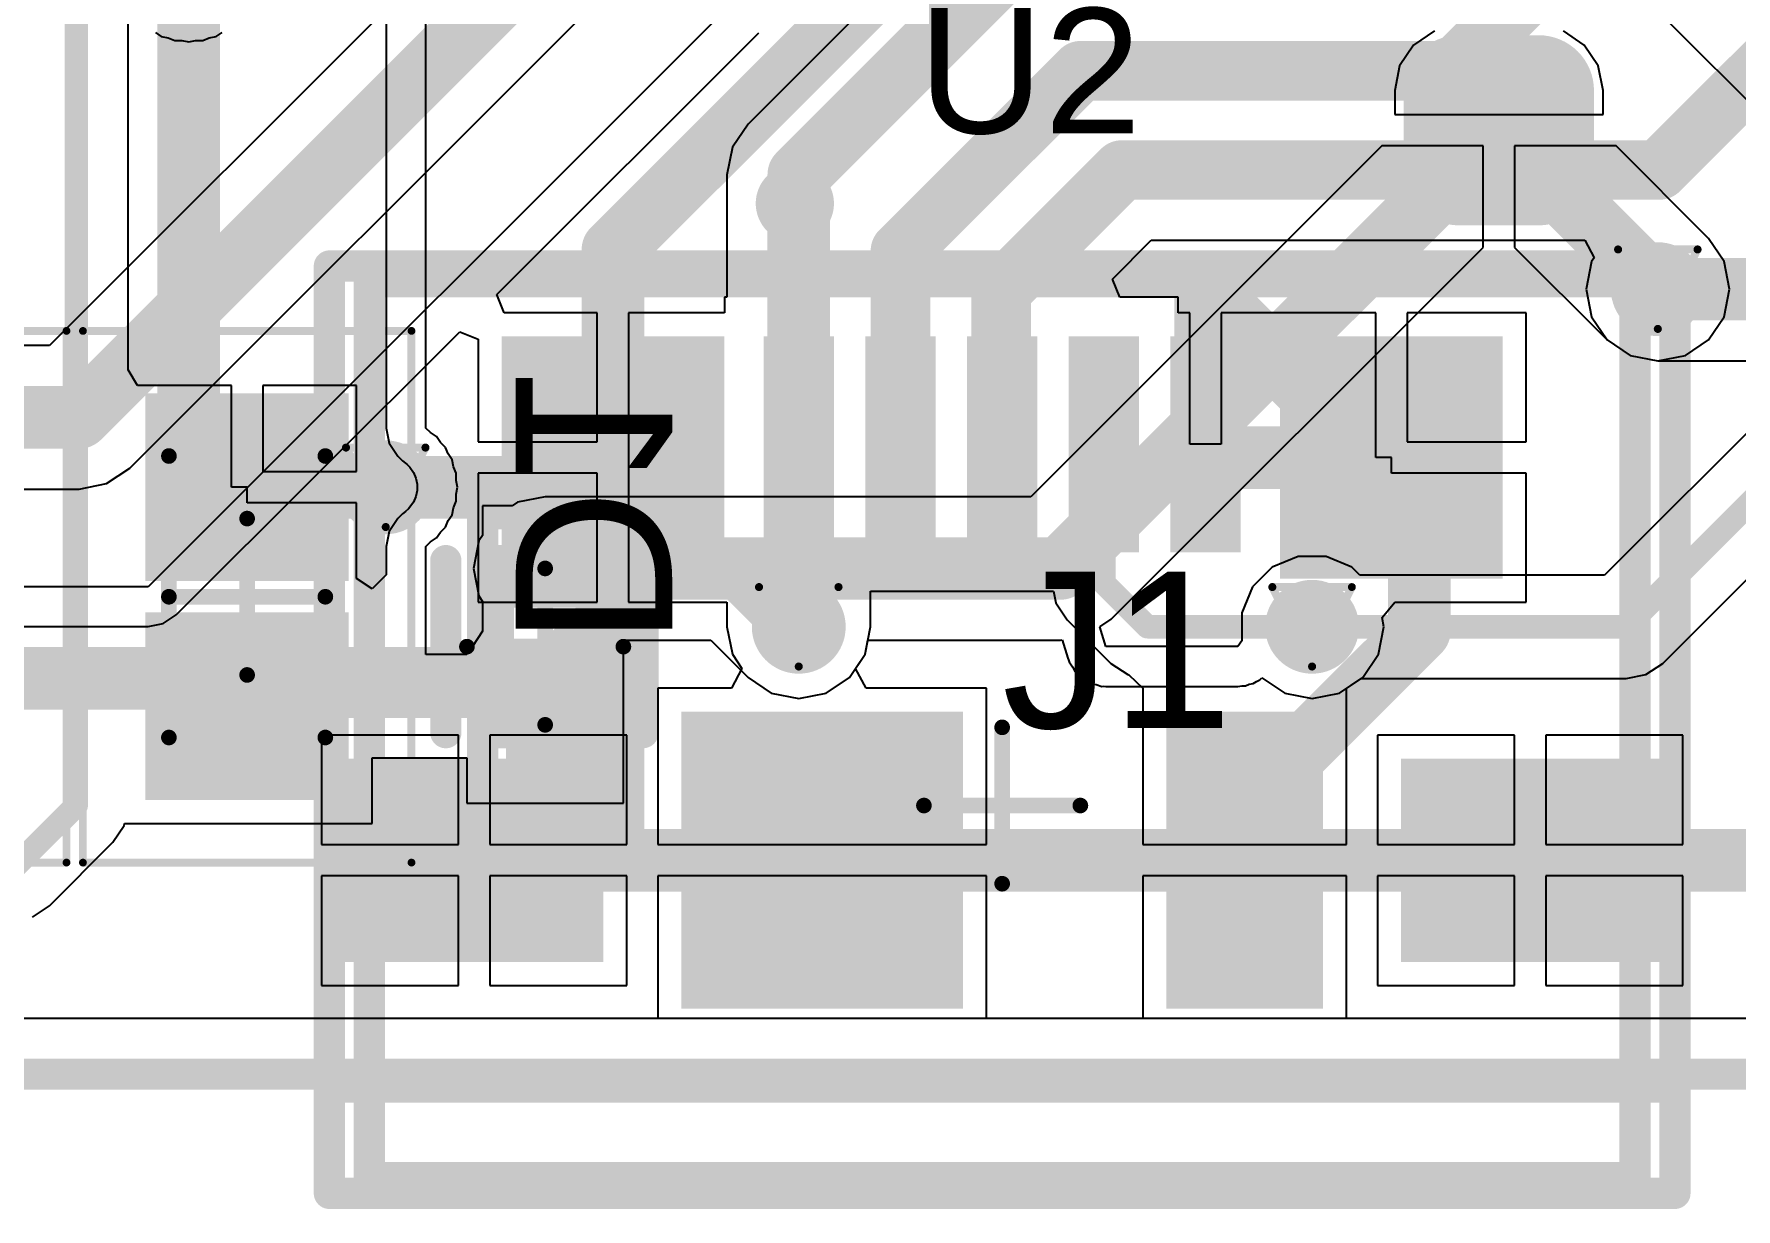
# Model space of a CAD drawing. Header units: millimetres. Extents: x 9.6 to 105, y 7.6 to 66.9.
# Drawn here: x 84.62 to 95.5, y 7.58 to 15.09 of the extents above; entities that cross this region are included whole.
import ezdxf

# ---------------------------------------------------------------- set-up
doc = ezdxf.new("R2010")
doc.units = ezdxf.units.MM
for name, color, linetype in [('BottomLayer', 5, 'Continuous'), ('BottomOverlay', 54, 'Continuous'), ('BottomPaste', 16, 'Continuous'), ('BottomSolder', 6, 'Continuous'), ('DrillDrawing', 1, 'Continuous'), ('KeepOutLayer', 6, 'Continuous'), ('Mechanical13', 56, 'Continuous'), ('Mechanical15', 56, 'Continuous'), ('Mechanical16', 56, 'Continuous'), ('Mechanical2', 216, 'Continuous'), ('Mechanical20', 56, 'Continuous'), ('Mechanical21', 56, 'Continuous'), ('Mechanical23', 56, 'Continuous'), ('Mechanical24', 56, 'Continuous'), ('Mechanical3', 76, 'Continuous'), ('Mechanical5', 56, 'Continuous'), ('TopLayer', 1, 'Continuous'), ('TopOverlay', 2, 'Continuous'), ('TopPaste', 8, 'Continuous'), ('TopSolder', 216, 'Continuous'), ('ViaHoleLayer', 16, 'Continuous')]:
    doc.layers.add(name, color=color, linetype=linetype)
doc.styles.add('Arial', font='arial.ttf', dxfattribs={"height": 0.2})

msp = doc.modelspace()

# ---------------------------------------------------------------- hatches: boundary and pattern name
at = {"layer": 'BottomLayer'}
h = msp.add_hatch(color=5, dxfattribs=at)
edge = h.paths.add_edge_path()
edge.add_arc((93.726, 14.224), 0.254, 180, 270)
edge.add_line((93.726, 13.97), (94.234, 13.97))
edge.add_arc((94.234, 14.224), 0.254, 270, 360)
edge.add_line((94.488, 14.224), (94.488, 14.732))
edge.add_arc((94.234, 14.732), 0.254, 0, 90)
edge.add_line((94.234, 14.986), (93.726, 14.986))
edge.add_arc((93.726, 14.732), 0.254, 90, 180)
edge.add_line((93.472, 14.732), (93.472, 14.224))
h = msp.add_hatch(color=5, dxfattribs=at)
edge = h.paths.add_edge_path()
edge.add_arc((94.996, 13.462), 0.2, 0, 360)
for points in [[(85.429, 12.695), (86.529, 12.695), (86.529, 11.695), (85.429, 11.695)], [(87.634, 11.426), (87.634, 11.926), (88.134, 11.926), (88.134, 11.426)], [(85.429, 11.295), (86.529, 11.295), (86.529, 10.295), (85.429, 10.295)], [(87.634, 10.426), (87.634, 10.926), (88.134, 10.926), (88.134, 10.426)]]:
    msp.add_hatch(color=5, dxfattribs=at).paths.add_polyline_path(points)
h = msp.add_hatch(color=5, dxfattribs=at)
edge = h.paths.add_edge_path()
edge.add_arc((86.865, 12.195), 0.2, 0, 360)
h = msp.add_hatch(color=5, dxfattribs=at)
edge = h.paths.add_edge_path()
edge.add_arc((89.505, 11.303), 0.2, 0, 360)
h = msp.add_hatch(color=5, dxfattribs=at)
edge = h.paths.add_edge_path()
edge.add_arc((92.786, 11.303), 0.2, 0, 360)
at = {"layer": 'BottomPaste'}
h = msp.add_hatch(color=16, dxfattribs=at)
edge = h.paths.add_edge_path()
edge.add_arc((93.726, 14.224), 0.204, 180, 270)
edge.add_line((93.726, 14.02), (94.234, 14.02))
edge.add_arc((94.234, 14.224), 0.204, 270, 360)
edge.add_line((94.438, 14.224), (94.438, 14.732))
edge.add_arc((94.234, 14.732), 0.204, 0, 90)
edge.add_line((94.234, 14.936), (93.726, 14.936))
edge.add_arc((93.726, 14.732), 0.204, 90, 180)
edge.add_line((93.522, 14.732), (93.522, 14.224))
for points in [[(85.479, 12.645), (86.479, 12.645), (86.479, 11.745), (85.479, 11.745)], [(87.634, 11.426), (87.634, 11.926), (88.134, 11.926), (88.134, 11.426)], [(85.479, 11.245), (86.479, 11.245), (86.479, 10.345), (85.479, 10.345)], [(87.634, 10.426), (87.634, 10.926), (88.134, 10.926), (88.134, 10.426)]]:
    msp.add_hatch(color=16, dxfattribs=at).paths.add_polyline_path(points)
at = {"layer": 'BottomSolder'}
h = msp.add_hatch(color=6, dxfattribs=at)
edge = h.paths.add_edge_path()
edge.add_arc((93.726, 14.224), 0.354, 180, 270)
edge.add_line((93.726, 13.87), (94.234, 13.87))
edge.add_arc((94.234, 14.224), 0.354, 270, 360)
edge.add_line((94.588, 14.224), (94.588, 14.732))
edge.add_arc((94.234, 14.732), 0.354, 0, 90)
edge.add_line((94.234, 15.086), (93.726, 15.086))
edge.add_arc((93.726, 14.732), 0.354, 90, 180)
edge.add_line((93.372, 14.732), (93.372, 14.224))
h = msp.add_hatch(color=6, dxfattribs=at)
edge = h.paths.add_edge_path()
edge.add_arc((94.996, 13.462), 0.3, 0, 360)
for points in [[(85.329, 12.795), (86.629, 12.795), (86.629, 11.595), (85.329, 11.595)], [(87.634, 11.426), (87.634, 11.926), (88.134, 11.926), (88.134, 11.426)], [(85.329, 11.395), (86.629, 11.395), (86.629, 10.195), (85.329, 10.195)], [(87.634, 10.426), (87.634, 10.926), (88.134, 10.926), (88.134, 10.426)]]:
    msp.add_hatch(color=6, dxfattribs=at).paths.add_polyline_path(points)
h = msp.add_hatch(color=6, dxfattribs=at)
edge = h.paths.add_edge_path()
edge.add_arc((86.865, 12.195), 0.3, 0, 360)
h = msp.add_hatch(color=6, dxfattribs=at)
edge = h.paths.add_edge_path()
edge.add_arc((89.505, 11.303), 0.3, 0, 360)
h = msp.add_hatch(color=6, dxfattribs=at)
edge = h.paths.add_edge_path()
edge.add_arc((92.786, 11.303), 0.3, 0, 360)
at = {"layer": 'TopLayer'}
h = msp.add_hatch(color=1, dxfattribs=at)
edge = h.paths.add_edge_path()
edge.add_arc((94.996, 13.462), 0.2, 0, 360)
for points in [[(87.605, 13.16), (89.03, 13.16), (89.03, 11.61), (87.605, 11.61)], [(89.28, 13.16), (89.73, 13.16), (89.73, 11.78), (89.28, 11.78)], [(89.93, 13.16), (90.38, 13.16), (90.38, 11.78), (89.93, 11.78)], [(90.58, 13.16), (91.03, 13.16), (91.03, 11.78), (90.58, 11.78)], [(91.23, 13.16), (91.68, 13.16), (91.68, 11.78), (91.23, 11.78)], [(91.88, 13.16), (92.33, 13.16), (92.33, 11.78), (91.88, 11.78)], [(92.58, 13.16), (94.005, 13.16), (94.005, 11.61), (92.58, 11.61)], [(88.755, 10.76), (90.555, 10.76), (90.555, 8.86), (88.755, 8.86)], [(91.855, 10.76), (92.855, 10.76), (92.855, 8.86), (91.855, 8.86)], [(86.605, 10.46), (88.255, 10.46), (88.255, 9.16), (86.605, 9.16)], [(93.355, 10.46), (95.005, 10.46), (95.005, 9.16), (93.355, 9.16)]]:
    msp.add_hatch(color=1, dxfattribs=at).paths.add_polyline_path(points)
h = msp.add_hatch(color=1, dxfattribs=at)
edge = h.paths.add_edge_path()
edge.add_arc((86.865, 12.195), 0.2, 0, 360)
h = msp.add_hatch(color=1, dxfattribs=at)
edge = h.paths.add_edge_path()
edge.add_arc((89.505, 11.303), 0.2, 0, 360)
h = msp.add_hatch(color=1, dxfattribs=at)
edge = h.paths.add_edge_path()
edge.add_arc((92.786, 11.303), 0.2, 0, 360)
at = {"layer": 'TopPaste'}
for points in [[(87.605, 13.16), (89.03, 13.16), (89.03, 11.61), (87.605, 11.61)], [(89.28, 13.16), (89.73, 13.16), (89.73, 11.78), (89.28, 11.78)], [(89.93, 13.16), (90.38, 13.16), (90.38, 11.78), (89.93, 11.78)], [(90.58, 13.16), (91.03, 13.16), (91.03, 11.78), (90.58, 11.78)], [(91.23, 13.16), (91.68, 13.16), (91.68, 11.78), (91.23, 11.78)], [(91.88, 13.16), (92.33, 13.16), (92.33, 11.78), (91.88, 11.78)], [(92.58, 13.16), (94.005, 13.16), (94.005, 11.61), (92.58, 11.61)], [(88.755, 10.76), (90.555, 10.76), (90.555, 8.86), (88.755, 8.86)], [(91.855, 10.76), (92.855, 10.76), (92.855, 8.86), (91.855, 8.86)], [(86.605, 10.46), (88.255, 10.46), (88.255, 9.16), (86.605, 9.16)], [(93.355, 10.46), (95.005, 10.46), (95.005, 9.16), (93.355, 9.16)]]:
    msp.add_hatch(color=8, dxfattribs=at).paths.add_polyline_path(points)
at = {"layer": 'TopSolder'}
h = msp.add_hatch(color=216, dxfattribs=at)
edge = h.paths.add_edge_path()
edge.add_arc((94.996, 13.462), 0.3, 0, 360)
for points in [[(87.605, 13.16), (89.03, 13.16), (89.03, 11.61), (87.605, 11.61)], [(89.28, 13.16), (89.73, 13.16), (89.73, 11.78), (89.28, 11.78)], [(89.93, 13.16), (90.38, 13.16), (90.38, 11.78), (89.93, 11.78)], [(90.58, 13.16), (91.03, 13.16), (91.03, 11.78), (90.58, 11.78)], [(91.23, 13.16), (91.68, 13.16), (91.68, 11.78), (91.23, 11.78)], [(91.88, 13.16), (92.33, 13.16), (92.33, 11.78), (91.88, 11.78)], [(92.58, 13.16), (94.005, 13.16), (94.005, 11.61), (92.58, 11.61)], [(88.755, 10.76), (90.555, 10.76), (90.555, 8.86), (88.755, 8.86)], [(91.855, 10.76), (92.855, 10.76), (92.855, 8.86), (91.855, 8.86)], [(86.605, 10.46), (88.255, 10.46), (88.255, 9.16), (86.605, 9.16)], [(93.355, 10.46), (95.005, 10.46), (95.005, 9.16), (93.355, 9.16)]]:
    msp.add_hatch(color=216, dxfattribs=at).paths.add_polyline_path(points)
h = msp.add_hatch(color=216, dxfattribs=at)
edge = h.paths.add_edge_path()
edge.add_arc((86.865, 12.195), 0.3, 0, 360)
h = msp.add_hatch(color=216, dxfattribs=at)
edge = h.paths.add_edge_path()
edge.add_arc((89.505, 11.303), 0.3, 0, 360)
h = msp.add_hatch(color=216, dxfattribs=at)
edge = h.paths.add_edge_path()
edge.add_arc((92.786, 11.303), 0.3, 0, 360)
at = {"layer": 'ViaHoleLayer'}
h = msp.add_hatch(color=16, dxfattribs=at)
edge = h.paths.add_edge_path()
edge.add_arc((94.996, 13.462), 0.1, 0, 360)
h = msp.add_hatch(color=16, dxfattribs=at)
edge = h.paths.add_edge_path()
edge.add_arc((86.865, 12.195), 0.1, 0, 360)
h = msp.add_hatch(color=16, dxfattribs=at)
edge = h.paths.add_edge_path()
edge.add_arc((89.505, 11.303), 0.1, 0, 360)
h = msp.add_hatch(color=16, dxfattribs=at)
edge = h.paths.add_edge_path()
edge.add_arc((92.786, 11.303), 0.1, 0, 360)

# ---------------------------------------------------------------- linework, layer by layer
at = {"layer": 'BottomLayer'}
for p, q in [((85.218, 12.947), (85.218, 15.281)), ((86.867, 15.24), (86.867, 12.574)), ((87.122, 12.574), (87.122, 15.24)), ((94.996, 15.24), (96.629, 13.607)), ((93.435, 15.023), (93.345, 14.89)), ((93.568, 15.113), (93.435, 15.023)), ((94.525, 15.023), (94.392, 15.113)), ((94.615, 14.89), (94.525, 15.023)), ((93.345, 14.89), (93.314, 14.732)), ((94.646, 14.732), (94.615, 14.89)), ((93.314, 14.732), (93.314, 14.578)), ((94.646, 14.578), (94.646, 14.732)), ((93.314, 14.578), (93.98, 14.578)), ((93.98, 14.578), (94.646, 14.578)), ((93.231, 14.378), (90.988, 12.135)), ((93.88, 14.378), (93.231, 14.378)), ((93.88, 13.729), (93.88, 14.378)), ((94.729, 14.378), (94.08, 14.378)), ((94.08, 14.378), (94.08, 13.729)), ((95.32, 13.786), (94.729, 14.378)), ((91.502, 11.352), (93.88, 13.729)), ((94.08, 13.729), (94.672, 13.138)), ((95.42, 13.638), (95.32, 13.786)), ((96.629, 13.607), (94.656, 11.634)), ((95.455, 13.462), (95.42, 13.638)), ((95.027, 11.069), (97.368, 13.41)), ((95.42, 13.286), (95.455, 13.462)), ((95.32, 13.138), (95.42, 13.286)), ((94.672, 13.138), (94.82, 13.038)), ((95.172, 13.038), (95.32, 13.138)), ((85.279, 12.845), (85.218, 12.947)), ((94.82, 13.038), (94.996, 13.003)), ((94.996, 13.003), (95.172, 13.038)), ((85.345, 12.845), (85.279, 12.845)), ((85.879, 12.845), (85.345, 12.845)), ((85.879, 12.195), (85.879, 12.845)), ((86.679, 12.845), (86.079, 12.845)), ((86.079, 12.845), (86.079, 12.295)), ((86.679, 12.295), (86.679, 12.845)), ((86.867, 12.574), (86.887, 12.477)), ((87.152, 12.545), (87.122, 12.574)), ((87.189, 12.519), (87.152, 12.545)), ((87.214, 12.482), (87.189, 12.519)), ((86.887, 12.477), (86.942, 12.394)), ((87.246, 12.45), (87.214, 12.482)), ((87.264, 12.408), (87.246, 12.45)), ((87.289, 12.371), (87.264, 12.408)), ((86.079, 12.295), (86.679, 12.295)), ((86.942, 12.394), (86.972, 12.364)), ((86.972, 12.364), (86.992, 12.35)), ((86.992, 12.35), (87.003, 12.34)), ((87.003, 12.34), (87.003, 12.34)), ((87.003, 12.34), (87.02, 12.323)), ((87.02, 12.323), (87.042, 12.29)), ((87.298, 12.326), (87.289, 12.371)), ((87.315, 12.285), (87.298, 12.326)), ((85.979, 12.195), (85.879, 12.195)), ((85.979, 12.095), (85.979, 12.195)), ((87.042, 12.29), (87.057, 12.253)), ((87.057, 12.253), (87.065, 12.215)), ((87.065, 12.215), (87.065, 12.175)), ((87.315, 12.239), (87.315, 12.285)), ((87.324, 12.195), (87.315, 12.239)), ((87.315, 12.151), (87.324, 12.195)), ((86.679, 12.095), (85.979, 12.095)), ((86.679, 11.672), (86.679, 12.095)), ((87.042, 12.1), (87.02, 12.068)), ((87.057, 12.137), (87.042, 12.1)), ((87.065, 12.175), (87.057, 12.137)), ((87.298, 12.064), (87.315, 12.106)), ((87.315, 12.106), (87.315, 12.151)), ((87.673, 12.076), (87.484, 12.076)), ((87.484, 12.076), (87.484, 11.887)), ((87.708, 12.1), (87.673, 12.076)), ((87.884, 12.135), (87.708, 12.1)), ((90.988, 12.135), (87.884, 12.135)), ((86.942, 11.996), (86.887, 11.913)), ((86.972, 12.026), (86.942, 11.996)), ((86.992, 12.04), (86.972, 12.026)), ((87.01, 12.057), (86.992, 12.04)), ((87.02, 12.068), (87.01, 12.057)), ((87.01, 12.057), (87.01, 12.057)), ((87.246, 11.94), (87.264, 11.982)), ((87.264, 11.982), (87.289, 12.019)), ((87.289, 12.019), (87.298, 12.064)), ((86.887, 11.913), (86.867, 11.816)), ((87.152, 11.846), (87.189, 11.871)), ((87.189, 11.871), (87.214, 11.908)), ((87.214, 11.908), (87.246, 11.94)), ((87.484, 11.887), (87.46, 11.852)), ((86.867, 11.816), (86.867, 11.636)), ((87.122, 11.816), (87.152, 11.846)), ((87.122, 11.126), (87.122, 11.816)), ((87.46, 11.852), (87.425, 11.676)), ((92.697, 11.753), (92.531, 11.684)), ((92.876, 11.753), (92.697, 11.753)), ((93.041, 11.684), (92.876, 11.753)), ((86.679, 11.611), (86.679, 11.672)), ((87.425, 11.676), (87.46, 11.5)), ((92.531, 11.684), (92.405, 11.558)), ((93.091, 11.634), (93.041, 11.684)), ((86.779, 11.545), (86.679, 11.611)), ((86.867, 11.636), (86.779, 11.545)), ((92.405, 11.558), (92.336, 11.393)), ((94.656, 11.634), (93.091, 11.634)), ((87.46, 11.5), (87.484, 11.465)), ((87.484, 11.465), (87.484, 11.276)), ((91.43, 11.303), (91.502, 11.352)), ((92.336, 11.393), (92.336, 11.213)), ((87.484, 11.276), (87.419, 11.176)), ((88.384, 10.176), (88.384, 11.217)), ((88.384, 11.217), (88.942, 11.217)), ((88.942, 11.217), (89.181, 10.979)), ((89.929, 11.127), (89.947, 11.217)), ((89.947, 11.217), (91.178, 11.217)), ((91.178, 11.217), (91.189, 11.219)), ((91.189, 11.219), (91.224, 11.102)), ((91.468, 11.176), (91.43, 11.303)), ((92.336, 11.213), (92.311, 11.176)), ((87.384, 11.126), (87.122, 11.126)), ((87.419, 11.176), (87.384, 11.176)), ((87.384, 11.176), (87.384, 11.126)), ((89.829, 10.979), (89.929, 11.127)), ((91.224, 11.102), (91.23, 11.091)), ((92.311, 11.176), (91.468, 11.176)), ((91.23, 11.091), (91.233, 11.078)), ((91.233, 11.078), (91.254, 11.047)), ((91.254, 11.047), (91.271, 11.014)), ((91.271, 11.014), (91.281, 11.006)), ((91.281, 11.006), (91.288, 10.996)), ((91.288, 10.996), (91.319, 10.975)), ((94.793, 10.972), (94.92, 10.997)), ((94.92, 10.997), (95.027, 11.069)), ((89.181, 10.979), (89.329, 10.879)), ((89.329, 10.879), (89.505, 10.844)), ((89.505, 10.844), (89.681, 10.879)), ((89.681, 10.879), (89.829, 10.979)), ((91.319, 10.975), (91.348, 10.951)), ((91.348, 10.951), (91.36, 10.948)), ((91.36, 10.948), (91.371, 10.941)), ((91.371, 10.941), (91.407, 10.933)), ((91.407, 10.933), (91.443, 10.922)), ((91.443, 10.922), (91.456, 10.924)), ((91.456, 10.924), (91.468, 10.921)), ((91.468, 10.921), (92.311, 10.921)), ((92.311, 10.921), (92.336, 10.926)), ((92.336, 10.926), (92.361, 10.926)), ((92.361, 10.926), (92.384, 10.936)), ((92.384, 10.936), (92.409, 10.941)), ((92.409, 10.941), (92.43, 10.954)), ((92.43, 10.954), (92.453, 10.964)), ((92.453, 10.964), (92.465, 10.976)), ((92.465, 10.976), (92.611, 10.879)), ((92.611, 10.879), (92.786, 10.844)), ((92.786, 10.844), (92.962, 10.879)), ((92.962, 10.879), (93.1, 10.972)), ((93.1, 10.972), (94.793, 10.972)), ((86.779, 10.045), (86.779, 10.464)), ((86.779, 10.464), (87.384, 10.464)), ((87.384, 10.464), (87.384, 10.176)), ((87.384, 10.176), (88.384, 10.176)), ((85.121, 9.926), (85.193, 10.033)), ((85.193, 10.033), (85.195, 10.045)), ((85.195, 10.045), (86.779, 10.045)), ((84.715, 9.519), (85.121, 9.926)), ((84.607, 9.447), (84.715, 9.519)), ((101.261, 8.799), (13.293, 8.799))]:
    msp.add_line(p, q, dxfattribs=at)
for points, const_width in [([(85.606, 12.568), (85.606, 15.502)], 0.4), ([(84.887, 10.16), (84.887, 15.418)], 0.15), ([(91.178, 11.676), (93.98, 14.478)], 0.4), ([(93.98, 14.478), (94.996, 13.462)], 0.4), ([(94.793, 11.303), (97.231, 13.741)], 0.15), ([(85.606, 12.568), (85.629, 12.545)], 0.4), ([(85.629, 12.495), (85.629, 12.545)], 0.4), ([(85.629, 12.495), (85.929, 12.195)], 0.4), ([(85.929, 12.195), (85.979, 12.195)], 0.4), ([(85.979, 12.195), (86.865, 12.195)], 0.4), ([(87.884, 11.676), (89.132, 11.676)], 0.4), ([(89.132, 11.676), (91.178, 11.676)], 0.4), ([(89.132, 11.676), (89.505, 11.303)], 0.4), ([(92.786, 11.303), (94.793, 11.303)], 0.15), ([(85.979, 10.795), (87.765, 10.795)], 0.15), ([(87.765, 10.795), (87.884, 10.676)], 0.15), ([(84.48, 9.754), (84.887, 10.16)], 0.15)]:
    msp.add_lwpolyline(points, dxfattribs=dict(at, const_width=const_width))
for points, const_width in [([(93.88, 14.478, 1), (94.08, 14.478, 1)], 0.2), ([(93.88, 14.478, 1), (94.08, 14.478, 1)], 0.2), ([(94.896, 13.462, 1), (95.096, 13.462, 1)], 0.2), ([(85.506, 12.568, 1), (85.706, 12.568, 1)], 0.2), ([(85.506, 12.568, 1), (85.706, 12.568, 1)], 0.2), ([(85.529, 12.545, 1), (85.729, 12.545, 1)], 0.2), ([(85.529, 12.545, 1), (85.729, 12.545, 1)], 0.2), ([(85.529, 12.495, 1), (85.729, 12.495, 1)], 0.2), ([(85.529, 12.495, 1), (85.729, 12.495, 1)], 0.2), ([(85.829, 12.195, 1), (86.029, 12.195, 1)], 0.2), ([(85.829, 12.195, 1), (86.029, 12.195, 1)], 0.2), ([(85.879, 12.195, 1), (86.079, 12.195, 1)], 0.2), ([(85.879, 12.195, 1), (86.079, 12.195, 1)], 0.2), ([(86.765, 12.195, 1), (86.965, 12.195, 1)], 0.2), ([(87.784, 11.676, 1), (87.984, 11.676, 1)], 0.2), ([(89.032, 11.676, 1), (89.232, 11.676, 1)], 0.2), ([(89.032, 11.676, 1), (89.232, 11.676, 1)], 0.2), ([(89.032, 11.676, 1), (89.232, 11.676, 1)], 0.2), ([(91.078, 11.676, 1), (91.278, 11.676, 1)], 0.2), ([(91.078, 11.676, 1), (91.278, 11.676, 1)], 0.2), ([(89.405, 11.303, 1), (89.605, 11.303, 1)], 0.2), ([(92.749, 11.303, 1), (92.824, 11.303, 1)], 0.075), ([(94.755, 11.303, 1), (94.83, 11.303, 1)], 0.075), ([(94.755, 11.303, 1), (94.83, 11.303, 1)], 0.075), ([(85.941, 10.795, 1), (86.017, 10.795, 1)], 0.075), ([(87.728, 10.795, 1), (87.803, 10.795, 1)], 0.075), ([(87.728, 10.795, 1), (87.803, 10.795, 1)], 0.075), ([(87.846, 10.676, 1), (87.922, 10.676, 1)], 0.075), ([(84.849, 10.16, 1), (84.924, 10.16, 1)], 0.075), ([(84.849, 10.16, 1), (84.924, 10.16, 1)], 0.075)]:
    msp.add_lwpolyline(points, format="xyb", close=True, dxfattribs=dict(at, const_width=const_width))
at = {"layer": 'BottomOverlay', "const_width": 0.2}
for points in [[(87.249, 10.626), (87.249, 11.726)], [(88.509, 10.626), (88.509, 11.726)]]:
    msp.add_lwpolyline(points, dxfattribs=at)
at = {"layer": 'BottomOverlay'}
for points, const_width in [([(87.199, 11.726, 1), (87.299, 11.726, 1)], 0.1), ([(88.459, 11.726, 1), (88.559, 11.726, 1)], 0.1), ([(87.199, 10.626, 1), (87.299, 10.626, 1)], 0.1), ([(88.459, 10.626, 1), (88.559, 10.626, 1)], 0.1), ([(88.034, 9.851, 1), (87.784, 9.851, 1)], 0.25), ([(87.722, 9.851, 1), (87.846, 9.851, 1)], 0.125), ([(87.972, 9.851, 1), (88.097, 9.851, 1)], 0.125)]:
    msp.add_lwpolyline(points, format="xyb", close=True, dxfattribs=dict(at, const_width=const_width))
at = {"layer": 'DrillDrawing', "const_width": 0.0508}
for points in [[(94.742, 13.716), (95.25, 13.716)], [(94.742, 13.716), (94.996, 13.208)], [(94.996, 13.208), (95.25, 13.716)], [(86.611, 12.449), (87.119, 12.449)], [(86.611, 12.449), (86.865, 11.941)], [(86.865, 11.941), (87.119, 12.449)], [(89.251, 11.557), (89.759, 11.557)], [(89.251, 11.557), (89.505, 11.049)], [(89.505, 11.049), (89.759, 11.557)], [(92.532, 11.557), (93.04, 11.557)], [(92.532, 11.557), (92.786, 11.049)], [(92.786, 11.049), (93.04, 11.557)]]:
    msp.add_lwpolyline(points, dxfattribs=at)
at = {"layer": 'DrillDrawing', "const_width": 0.0254}
for points in [[(94.729, 13.716, 1), (94.755, 13.716, 1)], [(94.729, 13.716, 1), (94.755, 13.716, 1)], [(95.237, 13.716, 1), (95.263, 13.716, 1)], [(95.237, 13.716, 1), (95.263, 13.716, 1)], [(94.983, 13.208, 1), (95.009, 13.208, 1)], [(94.983, 13.208, 1), (95.009, 13.208, 1)], [(86.598, 12.449, 1), (86.624, 12.449, 1)], [(86.598, 12.449, 1), (86.624, 12.449, 1)], [(87.106, 12.449, 1), (87.132, 12.449, 1)], [(87.106, 12.449, 1), (87.132, 12.449, 1)], [(86.852, 11.941, 1), (86.878, 11.941, 1)], [(86.852, 11.941, 1), (86.878, 11.941, 1)], [(89.238, 11.557, 1), (89.264, 11.557, 1)], [(89.238, 11.557, 1), (89.264, 11.557, 1)], [(89.746, 11.557, 1), (89.772, 11.557, 1)], [(89.746, 11.557, 1), (89.772, 11.557, 1)], [(92.519, 11.557, 1), (92.545, 11.557, 1)], [(92.519, 11.557, 1), (92.545, 11.557, 1)], [(93.028, 11.557, 1), (93.053, 11.557, 1)], [(93.028, 11.557, 1), (93.053, 11.557, 1)], [(89.492, 11.049, 1), (89.518, 11.049, 1)], [(89.492, 11.049, 1), (89.518, 11.049, 1)], [(92.773, 11.049, 1), (92.799, 11.049, 1)], [(92.773, 11.049, 1), (92.799, 11.049, 1)]]:
    msp.add_lwpolyline(points, format="xyb", close=True, dxfattribs=at)
at = {"layer": 'KeepOutLayer', "const_width": 0.2}
msp.add_lwpolyline([(13.277, 8.442), (101.277, 8.442)], dxfattribs=at)
at = {"layer": 'Mechanical13', "const_width": 0.1}
for points in [[(85.479, 12.395), (86.479, 12.395)], [(85.479, 10.595), (85.479, 12.395)], [(86.479, 10.595), (86.479, 12.395)], [(85.479, 10.595), (86.479, 10.595)]]:
    msp.add_lwpolyline(points, dxfattribs=at)
at = {"layer": 'Mechanical13', "const_width": 0.05}
for points in [[(85.454, 12.395, 1), (85.504, 12.395, 1)], [(85.454, 12.395, 1), (85.504, 12.395, 1)], [(86.454, 12.395, 1), (86.504, 12.395, 1)], [(86.454, 12.395, 1), (86.504, 12.395, 1)], [(85.454, 10.595, 1), (85.504, 10.595, 1)], [(85.454, 10.595, 1), (85.504, 10.595, 1)], [(86.454, 10.595, 1), (86.504, 10.595, 1)], [(86.454, 10.595, 1), (86.504, 10.595, 1)]]:
    msp.add_lwpolyline(points, format="xyb", close=True, dxfattribs=at)
at = {"layer": 'Mechanical15'}
for points, const_width in [([(82.725, 13.195), (84.825, 13.195)], 0.05), ([(84.825, 9.795), (84.825, 13.195)], 0.05), ([(84.929, 13.195), (87.029, 13.195)], 0.05), ([(84.929, 9.795), (84.929, 13.195)], 0.05), ([(87.029, 9.795), (87.029, 13.195)], 0.05), ([(85.979, 10.995), (85.979, 11.995)], 0.1), ([(85.479, 11.495), (86.479, 11.495)], 0.1), ([(82.725, 9.795), (84.825, 9.795)], 0.05), ([(84.929, 9.795), (87.029, 9.795)], 0.05)]:
    msp.add_lwpolyline(points, dxfattribs=dict(at, const_width=const_width))
for points, const_width in [([(84.812, 13.195, 1), (84.837, 13.195, 1)], 0.025), ([(84.812, 13.195, 1), (84.837, 13.195, 1)], 0.025), ([(84.917, 13.195, 1), (84.942, 13.195, 1)], 0.025), ([(84.917, 13.195, 1), (84.942, 13.195, 1)], 0.025), ([(87.017, 13.195, 1), (87.042, 13.195, 1)], 0.025), ([(87.017, 13.195, 1), (87.042, 13.195, 1)], 0.025), ([(85.954, 11.995, 1), (86.004, 11.995, 1)], 0.05), ([(85.454, 11.495, 1), (85.504, 11.495, 1)], 0.05), ([(86.454, 11.495, 1), (86.504, 11.495, 1)], 0.05), ([(85.954, 10.995, 1), (86.004, 10.995, 1)], 0.05), ([(84.812, 9.795, 1), (84.837, 9.795, 1)], 0.025), ([(84.812, 9.795, 1), (84.837, 9.795, 1)], 0.025), ([(84.917, 9.795, 1), (84.942, 9.795, 1)], 0.025), ([(84.917, 9.795, 1), (84.942, 9.795, 1)], 0.025), ([(87.017, 9.795, 1), (87.042, 9.795, 1)], 0.025), ([(87.017, 9.795, 1), (87.042, 9.795, 1)], 0.025)]:
    msp.add_lwpolyline(points, format="xyb", close=True, dxfattribs=dict(at, const_width=const_width))
at = {"layer": 'Mechanical16', "const_width": 0.1}
for points in [[(90.805, 9.66), (90.805, 10.66)], [(90.305, 10.16), (91.305, 10.16)]]:
    msp.add_lwpolyline(points, dxfattribs=at)
at = {"layer": 'Mechanical16', "const_width": 0.05}
for points in [[(90.78, 10.66, 1), (90.83, 10.66, 1)], [(90.28, 10.16, 1), (90.33, 10.16, 1)], [(91.28, 10.16, 1), (91.33, 10.16, 1)], [(90.78, 9.66, 1), (90.83, 9.66, 1)]]:
    msp.add_lwpolyline(points, format="xyb", close=True, dxfattribs=at)
at = {"layer": 'Mechanical2', "const_width": 0.2}
for points in [[(86.76, 7.78), (86.76, 13.51)], [(86.76, 13.51), (94.85, 13.51)], [(94.85, 7.78), (94.85, 13.51)], [(86.505, 8.36), (95.105, 8.36)], [(86.76, 7.78), (94.85, 7.78)]]:
    msp.add_lwpolyline(points, dxfattribs=at)
at = {"layer": 'Mechanical2', "const_width": 0.1}
for points in [[(86.71, 13.51, 1), (86.81, 13.51, 1)], [(86.71, 13.51, 1), (86.81, 13.51, 1)], [(94.8, 13.51, 1), (94.9, 13.51, 1)], [(94.8, 13.51, 1), (94.9, 13.51, 1)], [(86.455, 8.36, 1), (86.555, 8.36, 1)], [(95.055, 8.36, 1), (95.155, 8.36, 1)], [(86.71, 7.78, 1), (86.81, 7.78, 1)], [(86.71, 7.78, 1), (86.81, 7.78, 1)], [(94.8, 7.78, 1), (94.9, 7.78, 1)], [(94.8, 7.78, 1), (94.9, 7.78, 1)]]:
    msp.add_lwpolyline(points, format="xyb", close=True, dxfattribs=at)
at = {"layer": 'Mechanical20', "const_width": 0.2}
for points in [[(87.484, 10.326), (87.484, 12.026)], [(87.484, 12.026), (88.284, 12.026)], [(88.284, 10.326), (88.284, 12.026)], [(87.484, 10.326), (88.284, 10.326)]]:
    msp.add_lwpolyline(points, dxfattribs=at)
at = {"layer": 'Mechanical20', "const_width": 0.1}
for points in [[(87.434, 12.026, 1), (87.534, 12.026, 1)], [(87.434, 12.026, 1), (87.534, 12.026, 1)], [(88.234, 12.026, 1), (88.334, 12.026, 1)], [(88.234, 12.026, 1), (88.334, 12.026, 1)], [(87.434, 10.326, 1), (87.534, 10.326, 1)], [(87.434, 10.326, 1), (87.534, 10.326, 1)], [(88.234, 10.326, 1), (88.334, 10.326, 1)], [(88.234, 10.326, 1), (88.334, 10.326, 1)]]:
    msp.add_lwpolyline(points, format="xyb", close=True, dxfattribs=at)
at = {"layer": 'Mechanical21', "const_width": 0.2}
for points in [[(87.484, 10.326), (87.484, 12.026)], [(87.484, 12.026), (88.284, 12.026)], [(88.284, 10.326), (88.284, 12.026)], [(87.484, 10.326), (88.284, 10.326)]]:
    msp.add_lwpolyline(points, dxfattribs=at)
at = {"layer": 'Mechanical21', "const_width": 0.1}
for points in [[(87.434, 12.026, 1), (87.534, 12.026, 1)], [(87.434, 12.026, 1), (87.534, 12.026, 1)], [(88.234, 12.026, 1), (88.334, 12.026, 1)], [(88.234, 12.026, 1), (88.334, 12.026, 1)], [(87.434, 10.326, 1), (87.534, 10.326, 1)], [(87.434, 10.326, 1), (87.534, 10.326, 1)], [(88.234, 10.326, 1), (88.334, 10.326, 1)], [(88.234, 10.326, 1), (88.334, 10.326, 1)]]:
    msp.add_lwpolyline(points, format="xyb", close=True, dxfattribs=at)
at = {"layer": 'Mechanical23', "const_width": 0.2}
for points in [[(87.584, 10.626), (87.584, 11.726)], [(87.584, 11.726), (88.184, 11.726)], [(88.184, 10.626), (88.184, 11.726)], [(87.584, 10.626), (88.184, 10.626)]]:
    msp.add_lwpolyline(points, dxfattribs=at)
at = {"layer": 'Mechanical23', "const_width": 0.1}
for points in [[(87.534, 11.726, 1), (87.634, 11.726, 1)], [(87.534, 11.726, 1), (87.634, 11.726, 1)], [(88.134, 11.726, 1), (88.234, 11.726, 1)], [(88.134, 11.726, 1), (88.234, 11.726, 1)], [(87.534, 10.626, 1), (87.634, 10.626, 1)], [(87.534, 10.626, 1), (87.634, 10.626, 1)], [(88.134, 10.626, 1), (88.234, 10.626, 1)], [(88.134, 10.626, 1), (88.234, 10.626, 1)]]:
    msp.add_lwpolyline(points, format="xyb", close=True, dxfattribs=at)
at = {"layer": 'Mechanical24', "const_width": 0.1}
for points in [[(87.884, 10.676), (87.884, 11.676)], [(87.384, 11.176), (88.384, 11.176)]]:
    msp.add_lwpolyline(points, dxfattribs=at)
at = {"layer": 'Mechanical24', "const_width": 0.05}
for points in [[(87.859, 11.676, 1), (87.909, 11.676, 1)], [(87.359, 11.176, 1), (87.409, 11.176, 1)], [(88.359, 11.176, 1), (88.409, 11.176, 1)], [(87.859, 10.676, 1), (87.909, 10.676, 1)]]:
    msp.add_lwpolyline(points, format="xyb", close=True, dxfattribs=at)
at = {"layer": 'Mechanical3', "const_width": 0.2}
for points in [[(86.505, 7.68), (86.505, 13.61)], [(86.505, 13.61), (95.105, 13.61)], [(95.105, 7.68), (95.105, 13.61)], [(86.505, 7.68), (95.105, 7.68)]]:
    msp.add_lwpolyline(points, dxfattribs=at)
at = {"layer": 'Mechanical3', "const_width": 0.1}
for points in [[(86.455, 13.61, 1), (86.555, 13.61, 1)], [(86.455, 13.61, 1), (86.555, 13.61, 1)], [(95.055, 13.61, 1), (95.155, 13.61, 1)], [(95.055, 13.61, 1), (95.155, 13.61, 1)], [(86.455, 7.68, 1), (86.555, 7.68, 1)], [(86.455, 7.68, 1), (86.555, 7.68, 1)], [(95.055, 7.68, 1), (95.155, 7.68, 1)], [(95.055, 7.68, 1), (95.155, 7.68, 1)]]:
    msp.add_lwpolyline(points, format="xyb", close=True, dxfattribs=at)
at = {"layer": 'Mechanical5', "const_width": 0.2}
for points in [[(86.505, 7.68), (86.505, 13.61)], [(86.505, 13.61), (95.105, 13.61)], [(95.105, 7.68), (95.105, 13.61)], [(86.505, 7.68), (95.105, 7.68)]]:
    msp.add_lwpolyline(points, dxfattribs=at)
at = {"layer": 'Mechanical5', "const_width": 0.1}
for points in [[(86.455, 13.61, 1), (86.555, 13.61, 1)], [(86.455, 13.61, 1), (86.555, 13.61, 1)], [(95.055, 13.61, 1), (95.155, 13.61, 1)], [(95.055, 13.61, 1), (95.155, 13.61, 1)], [(86.455, 7.68, 1), (86.555, 7.68, 1)], [(86.455, 7.68, 1), (86.555, 7.68, 1)], [(95.055, 7.68, 1), (95.155, 7.68, 1)], [(95.055, 7.68, 1), (95.155, 7.68, 1)]]:
    msp.add_lwpolyline(points, format="xyb", close=True, dxfattribs=at)
at = {"layer": 'TopLayer'}
for p, q in [((90.283, 15.621), (89.181, 14.518)), ((87.1, 15.485), (84.715, 13.101)), ((85.23, 12.318), (88.176, 15.264)), ((89.068, 15.281), (85.346, 11.559)), ((85.393, 15.103), (85.43, 15.078)), ((85.43, 15.078), (85.475, 15.069)), ((85.475, 15.069), (85.517, 15.052)), ((85.517, 15.052), (85.562, 15.052)), ((85.562, 15.052), (85.606, 15.043)), ((85.606, 15.043), (85.65, 15.052)), ((85.65, 15.052), (85.696, 15.052)), ((85.696, 15.052), (85.737, 15.069)), ((85.737, 15.069), (85.782, 15.078)), ((85.782, 15.078), (85.819, 15.103)), ((87.575, 13.427), (89.249, 15.101)), ((89.181, 14.518), (89.081, 14.37)), ((89.081, 14.37), (89.046, 14.194)), ((89.046, 14.194), (89.046, 13.41)), ((91.51, 13.527), (91.757, 13.775)), ((91.757, 13.775), (94.529, 13.775)), ((94.529, 13.775), (94.589, 13.663)), ((94.572, 13.638), (94.537, 13.462)), ((94.589, 13.663), (94.572, 13.638)), ((91.558, 13.41), (91.51, 13.527)), ((87.623, 13.31), (87.575, 13.427)), ((89.046, 13.41), (89.03, 13.41)), ((89.03, 13.41), (89.03, 13.31)), ((91.93, 13.41), (91.558, 13.41)), ((91.93, 13.31), (91.93, 13.41)), ((94.537, 13.462), (94.572, 13.286)), ((88.217, 13.31), (87.623, 13.31)), ((88.217, 12.485), (88.217, 13.31)), ((89.03, 13.31), (88.417, 13.31)), ((88.417, 13.31), (88.417, 12.385)), ((92.005, 13.31), (91.93, 13.31)), ((92.005, 12.47), (92.005, 13.31)), ((92.43, 13.31), (92.205, 13.31)), ((92.205, 13.31), (92.205, 12.47)), ((93.193, 13.31), (92.43, 13.31)), ((92.43, 13.31), (92.43, 13.31)), ((93.193, 12.385), (93.193, 13.31)), ((94.155, 13.31), (93.393, 13.31)), ((93.393, 13.31), (93.393, 12.485)), ((94.155, 12.485), (94.155, 13.31)), ((94.572, 13.286), (94.672, 13.138)), ((85.526, 11.379), (87.338, 13.19)), ((87.338, 13.19), (87.455, 13.142)), ((84.715, 13.101), (84.118, 13.101)), ((87.455, 13.142), (87.455, 12.485)), ((94.672, 13.138), (94.82, 13.038)), ((94.82, 13.038), (94.996, 13.003)), ((94.996, 13.003), (97.163, 13.003)), ((87.455, 12.485), (88.217, 12.485)), ((92.205, 12.47), (92.005, 12.47)), ((93.393, 12.485), (94.155, 12.485)), ((85.081, 12.219), (85.23, 12.318)), ((88.417, 12.385), (88.417, 11.46)), ((93.293, 12.385), (93.193, 12.385)), ((93.293, 12.285), (93.293, 12.385)), ((84.905, 12.184), (85.081, 12.219)), ((88.217, 12.285), (87.455, 12.285)), ((87.455, 12.285), (87.455, 11.46)), ((88.217, 11.46), (88.217, 12.285)), ((94.155, 12.285), (93.293, 12.285)), ((94.155, 11.46), (94.155, 12.285)), ((84.224, 12.184), (84.905, 12.184)), ((85.346, 11.559), (84.218, 11.559)), ((87.455, 11.46), (88.217, 11.46)), ((88.417, 11.46), (89.046, 11.46)), ((89.046, 11.46), (89.046, 11.303)), ((89.964, 11.303), (89.964, 11.53)), ((89.964, 11.53), (91.134, 11.53)), ((91.134, 11.53), (91.149, 11.456)), ((91.149, 11.456), (91.221, 11.348)), ((93.233, 11.362), (93.314, 11.46)), ((93.314, 11.46), (94.155, 11.46)), ((85.346, 11.304), (85.443, 11.323)), ((85.443, 11.323), (85.526, 11.379)), ((91.221, 11.348), (91.5, 11.069)), ((93.245, 11.303), (93.233, 11.362)), ((84.218, 11.304), (85.346, 11.304)), ((89.046, 11.303), (89.081, 11.127)), ((89.929, 11.127), (89.964, 11.303)), ((93.21, 11.127), (93.245, 11.303)), ((89.081, 11.127), (89.142, 11.037)), ((89.868, 11.037), (89.929, 11.127)), ((93.111, 10.979), (93.21, 11.127)), ((89.142, 11.037), (89.074, 10.91)), ((89.936, 10.91), (89.868, 11.037)), ((91.5, 11.069), (91.608, 10.997)), ((91.608, 10.997), (91.614, 10.996)), ((91.614, 10.996), (91.705, 10.91)), ((89.074, 10.91), (88.605, 10.91)), ((88.605, 10.91), (88.605, 9.91)), ((90.705, 10.91), (89.936, 10.91)), ((90.705, 9.91), (90.705, 10.91)), ((91.705, 10.91), (91.705, 9.91)), ((93.005, 10.908), (93.111, 10.979)), ((93.005, 9.91), (93.005, 10.908)), ((87.33, 10.61), (86.455, 10.61)), ((86.455, 10.61), (86.455, 9.91)), ((87.33, 9.91), (87.33, 10.61)), ((88.405, 10.61), (87.53, 10.61)), ((87.53, 10.61), (87.53, 9.91)), ((88.405, 9.91), (88.405, 10.61)), ((94.08, 10.61), (93.205, 10.61)), ((93.205, 10.61), (93.205, 9.91)), ((94.08, 9.91), (94.08, 10.61)), ((95.155, 10.61), (94.28, 10.61)), ((94.28, 10.61), (94.28, 9.91)), ((95.155, 9.91), (95.155, 10.61)), ((86.455, 9.91), (87.33, 9.91)), ((87.53, 9.91), (88.405, 9.91)), ((88.605, 9.91), (90.705, 9.91)), ((91.705, 9.91), (93.005, 9.91)), ((93.205, 9.91), (94.08, 9.91)), ((94.28, 9.91), (95.155, 9.91)), ((87.33, 9.71), (86.455, 9.71)), ((86.455, 9.71), (86.455, 9.01)), ((87.33, 9.01), (87.33, 9.71)), ((88.405, 9.71), (87.53, 9.71)), ((87.53, 9.71), (87.53, 9.01)), ((88.405, 9.01), (88.405, 9.71)), ((90.705, 9.71), (88.605, 9.71)), ((88.605, 9.71), (88.605, 8.799)), ((90.705, 8.799), (90.705, 9.71)), ((93.005, 9.71), (91.705, 9.71)), ((91.705, 9.71), (91.705, 8.799)), ((93.005, 8.799), (93.005, 9.71)), ((94.08, 9.71), (93.205, 9.71)), ((93.205, 9.71), (93.205, 9.01)), ((94.08, 9.01), (94.08, 9.71)), ((95.155, 9.71), (94.28, 9.71)), ((94.28, 9.71), (94.28, 9.01)), ((95.155, 9.01), (95.155, 9.71)), ((86.455, 9.01), (87.33, 9.01)), ((87.53, 9.01), (88.405, 9.01)), ((93.205, 9.01), (94.08, 9.01)), ((94.28, 9.01), (95.155, 9.01)), ((88.605, 8.799), (75.768, 8.799)), ((91.705, 8.799), (90.705, 8.799)), ((101.261, 8.799), (93.005, 8.799))]:
    msp.add_line(p, q, dxfattribs=at)
for points, const_width in [([(93.678, 14.859), (96.025, 17.206)], 0.381), ([(84.905, 12.642), (87.986, 15.723)], 0.4), ([(89.505, 14.194), (91.034, 15.723)], 0.4), ([(88.317, 13.714), (89.961, 15.357)], 0.4), ([(95.004, 14.224), (96.086, 15.306)], 0.381), ([(90.155, 13.706), (91.308, 14.859)], 0.381), ([(91.308, 14.859), (93.678, 14.859)], 0.381), ([(89.505, 12.47), (89.505, 14.194)], 0.4), ([(90.798, 13.45), (91.571, 14.224)], 0.381), ([(91.571, 14.224), (95.004, 14.224)], 0.381), ([(88.317, 12.385), (88.317, 13.714)], 0.4), ([(90.155, 12.47), (90.155, 13.706)], 0.381), ([(90.798, 12.477), (90.798, 13.45)], 0.381), ([(92.105, 13.457), (93.177, 12.385)], 0.4), ([(92.105, 12.47), (92.105, 13.457)], 0.4), ([(94.996, 13.462), (97.663, 13.462)], 0.4), ([(83.562, 12.642), (84.905, 12.642)], 0.4), ([(89.505, 11.303), (89.505, 12.47)], 0.4), ([(90.798, 12.477), (90.805, 12.47)], 0.381), ([(92.105, 12.385), (92.105, 12.47)], 0.4), ([(88.128, 12.195), (88.317, 12.385)], 0.4), ([(88.317, 11.379), (88.317, 12.385)], 0.4), ([(91.455, 11.582), (91.455, 12.47)], 0.15), ([(92.105, 12.385), (93.177, 12.385)], 0.4), ([(93.177, 12.385), (93.293, 12.385)], 0.4), ([(93.177, 12.385), (93.472, 12.09)], 0.4), ([(86.865, 12.195), (88.128, 12.195)], 0.4), ([(93.472, 11.277), (93.472, 12.09)], 0.4), ([(91.455, 11.582), (91.734, 11.303)], 0.15), ([(87.911, 10.973), (88.317, 11.379)], 0.4), ([(88.317, 9.81), (88.317, 11.379)], 0.4), ([(92.355, 10.16), (93.472, 11.277)], 0.4), ([(91.734, 11.303), (92.786, 11.303)], 0.15), ([(83.562, 10.973), (87.911, 10.973)], 0.4), ([(92.355, 9.81), (92.355, 10.16)], 0.4), ([(87.43, 9.81), (88.317, 9.81)], 0.4), ([(88.317, 9.81), (89.655, 9.81)], 0.4), ([(89.655, 9.81), (92.355, 9.81)], 0.4), ([(92.355, 9.81), (94.18, 9.81)], 0.4), ([(94.18, 9.81), (97.059, 9.81)], 0.4)]:
    msp.add_lwpolyline(points, dxfattribs=dict(at, const_width=const_width))
for points, const_width in [([(91.213, 14.859, 1), (91.403, 14.859, 1)], 0.191), ([(91.213, 14.859, 1), (91.403, 14.859, 1)], 0.191), ([(93.583, 14.859, 1), (93.773, 14.859, 1)], 0.191), ([(93.583, 14.859, 1), (93.773, 14.859, 1)], 0.191), ([(89.405, 14.194, 1), (89.605, 14.194, 1)], 0.2), ([(89.405, 14.194, 1), (89.605, 14.194, 1)], 0.2), ([(91.476, 14.224, 1), (91.666, 14.224, 1)], 0.191), ([(91.476, 14.224, 1), (91.666, 14.224, 1)], 0.191), ([(94.909, 14.224, 1), (95.099, 14.224, 1)], 0.191), ([(94.909, 14.224, 1), (95.099, 14.224, 1)], 0.191), ([(88.217, 13.714, 1), (88.417, 13.714, 1)], 0.2), ([(88.217, 13.714, 1), (88.417, 13.714, 1)], 0.2), ([(90.06, 13.706, 1), (90.25, 13.706, 1)], 0.191), ([(90.06, 13.706, 1), (90.25, 13.706, 1)], 0.191), ([(90.702, 13.45, 1), (90.893, 13.45, 1)], 0.191), ([(90.702, 13.45, 1), (90.893, 13.45, 1)], 0.191), ([(92.005, 13.457, 1), (92.205, 13.457, 1)], 0.2), ([(92.005, 13.457, 1), (92.205, 13.457, 1)], 0.2), ([(94.896, 13.462, 1), (95.096, 13.462, 1)], 0.2), ([(84.805, 12.642, 1), (85.005, 12.642, 1)], 0.2), ([(84.805, 12.642, 1), (85.005, 12.642, 1)], 0.2), ([(89.405, 12.47, 1), (89.605, 12.47, 1)], 0.2), ([(89.405, 12.47, 1), (89.605, 12.47, 1)], 0.2), ([(90.06, 12.47, 1), (90.25, 12.47, 1)], 0.191), ([(90.702, 12.477, 1), (90.893, 12.477, 1)], 0.191), ([(90.702, 12.477, 1), (90.893, 12.477, 1)], 0.191), ([(90.71, 12.47, 1), (90.9, 12.47, 1)], 0.191), ([(92.005, 12.47, 1), (92.205, 12.47, 1)], 0.2), ([(92.005, 12.47, 1), (92.205, 12.47, 1)], 0.2), ([(88.217, 12.385, 1), (88.417, 12.385, 1)], 0.2), ([(88.217, 12.385, 1), (88.417, 12.385, 1)], 0.2), ([(88.217, 12.385, 1), (88.417, 12.385, 1)], 0.2), ([(91.417, 12.47, 1), (91.492, 12.47, 1)], 0.075), ([(92.005, 12.385, 1), (92.205, 12.385, 1)], 0.2), ([(92.005, 12.385, 1), (92.205, 12.385, 1)], 0.2), ([(93.077, 12.385, 1), (93.277, 12.385, 1)], 0.2), ([(93.077, 12.385, 1), (93.277, 12.385, 1)], 0.2), ([(93.077, 12.385, 1), (93.277, 12.385, 1)], 0.2), ([(93.077, 12.385, 1), (93.277, 12.385, 1)], 0.2), ([(93.193, 12.385, 1), (93.393, 12.385, 1)], 0.2), ([(86.765, 12.195, 1), (86.965, 12.195, 1)], 0.2), ([(88.028, 12.195, 1), (88.228, 12.195, 1)], 0.2), ([(88.028, 12.195, 1), (88.228, 12.195, 1)], 0.2), ([(93.372, 12.09, 1), (93.572, 12.09, 1)], 0.2), ([(93.372, 12.09, 1), (93.572, 12.09, 1)], 0.2), ([(91.417, 11.582, 1), (91.492, 11.582, 1)], 0.075), ([(91.417, 11.582, 1), (91.492, 11.582, 1)], 0.075), ([(88.217, 11.379, 1), (88.417, 11.379, 1)], 0.2), ([(88.217, 11.379, 1), (88.417, 11.379, 1)], 0.2), ([(88.217, 11.379, 1), (88.417, 11.379, 1)], 0.2), ([(89.405, 11.303, 1), (89.605, 11.303, 1)], 0.2), ([(93.372, 11.277, 1), (93.572, 11.277, 1)], 0.2), ([(93.372, 11.277, 1), (93.572, 11.277, 1)], 0.2), ([(91.697, 11.303, 1), (91.772, 11.303, 1)], 0.075), ([(91.697, 11.303, 1), (91.772, 11.303, 1)], 0.075), ([(92.749, 11.303, 1), (92.824, 11.303, 1)], 0.075), ([(87.811, 10.973, 1), (88.011, 10.973, 1)], 0.2), ([(87.811, 10.973, 1), (88.011, 10.973, 1)], 0.2), ([(92.255, 10.16, 1), (92.455, 10.16, 1)], 0.2), ([(92.255, 10.16, 1), (92.455, 10.16, 1)], 0.2), ([(87.33, 9.81, 1), (87.53, 9.81, 1)], 0.2), ([(88.217, 9.81, 1), (88.417, 9.81, 1)], 0.2), ([(88.217, 9.81, 1), (88.417, 9.81, 1)], 0.2), ([(88.217, 9.81, 1), (88.417, 9.81, 1)], 0.2), ([(89.555, 9.81, 1), (89.755, 9.81, 1)], 0.2), ([(89.555, 9.81, 1), (89.755, 9.81, 1)], 0.2), ([(92.255, 9.81, 1), (92.455, 9.81, 1)], 0.2), ([(92.255, 9.81, 1), (92.455, 9.81, 1)], 0.2), ([(92.255, 9.81, 1), (92.455, 9.81, 1)], 0.2), ([(94.08, 9.81, 1), (94.28, 9.81, 1)], 0.2), ([(94.08, 9.81, 1), (94.28, 9.81, 1)], 0.2)]:
    msp.add_lwpolyline(points, format="xyb", close=True, dxfattribs=dict(at, const_width=const_width))
at = {"layer": 'TopOverlay'}
for points, const_width in [([(89.605, 14.01, 1), (89.355, 14.01, 1)], 0.25), ([(89.292, 14.01, 1), (89.417, 14.01, 1)], 0.125), ([(89.543, 14.01, 1), (89.667, 14.01, 1)], 0.125), ([(86.71, 13.51, 1), (86.81, 13.51, 1)], 0.1), ([(86.71, 13.51, 1), (86.81, 13.51, 1)], 0.1), ([(87.18, 13.51, 1), (87.28, 13.51, 1)], 0.1), ([(94.33, 13.51, 1), (94.43, 13.51, 1)], 0.1), ([(94.8, 13.51, 1), (94.9, 13.51, 1)], 0.1), ([(94.8, 13.51, 1), (94.9, 13.51, 1)], 0.1), ([(86.71, 10.835, 1), (86.81, 10.835, 1)], 0.1), ([(94.8, 10.835, 1), (94.9, 10.835, 1)], 0.1)]:
    msp.add_lwpolyline(points, format="xyb", close=True, dxfattribs=dict(at, const_width=const_width))
at = {"layer": 'TopOverlay', "const_width": 0.2}
for points in [[(86.76, 10.835), (86.76, 13.51)], [(86.76, 13.51), (87.23, 13.51)], [(94.38, 13.51), (94.85, 13.51)], [(94.85, 10.835), (94.85, 13.51)]]:
    msp.add_lwpolyline(points, dxfattribs=at)

# ---------------------------------------------------------------- texts
at = {"layer": 'Mechanical20', "style": 'Arial', "text_generation_flag": 2}
msp.add_text('D1', height=1, rotation=270, dxfattribs=at).set_placement((87.696, 11.176))
at = {"layer": 'Mechanical5', "style": 'Arial'}
msp.add_text('J1', height=1, dxfattribs=at).set_placement((90.803, 10.656))
at = {"layer": 'TopOverlay', "style": 'Arial'}
msp.add_text('U2', height=0.8, dxfattribs=at).set_placement((90.266, 14.459))

doc.saveas('drawing.dxf')
